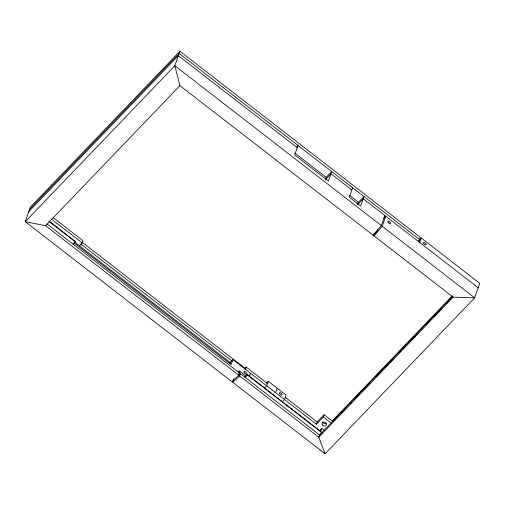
<?xml version="1.0" encoding="UTF-8"?>
<svg xmlns="http://www.w3.org/2000/svg" width="505" height="505" viewBox="0 0 505 505"><rect width="100%" height="100%" fill="white"/><g stroke="black" fill="none" stroke-linecap="round" stroke-linejoin="round"><path stroke-width="0.76" d="M79.443 245.828L82.214 242.937L82.997 240.702L53.113 217.573M418.752 241.775L420.312 237.306L179.906 51.213L174.825 65.732L25.25 221.682L231.77 381.546L238.802 375.278L239.578 373.05L46.99 223.968M229.573 363.865L230.072 362.426L232.843 359.541L316.408 424.225L323.333 417.004L324.115 414.775L332.991 421.637L334.619 419.939M232.843 359.541L231.082 364.566L73.983 242.949M418.683 240.62L421.202 237.994L479.75 283.318L474.662 297.836L325.094 453.787L232.653 382.234L233.91 378.643M238.549 372.235L239.067 370.746L245.777 375.941M232.653 382.234L239.686 375.966L240.468 373.732L319.596 434.988L318.813 437.223L325.094 453.787M245.443 369.288L246.225 367.059L267.511 383.535M244.931 377.178L245.455 375.688L246.838 374.243L321.357 431.926L321.963 432.716L319.652 435.127M249.584 376.143L250.587 373.271L249.666 374.237M325.649 178.82L326.167 177.337L331.709 171.561L328.383 181.049L294.674 154.959L298 145.465L296.99 146.513M282.169 401.911L284.473 399.505L286.038 395.036L268.294 381.3L266.735 385.769L264.424 388.175M275.604 392.637L277.169 388.168M352.641 187.765L349.321 197.259L360.671 206.046L363.998 196.552L357.073 203.774M357.679 204.563L358.462 202.328M373.138 235.21L381.344 225.596L174.825 65.732L179.925 85.648L373.138 235.21L373.662 233.727M383.737 218.33L385.751 216.228L382.228 226.284L474.662 297.836L453.155 297.155L374.022 235.898L374.805 233.663L376.881 231.498L377.664 229.264M381.344 225.596L384.86 215.547M316.408 424.225L317.19 421.991L324.115 414.775M320.473 431.939L321.736 428.347L324.69 430.632M419.636 242.463L421.202 237.994M374.022 235.898L382.228 226.284M179.906 51.213L30.338 207.164L25.25 221.682L45.589 225.716L238.802 375.278M29.555 209.398L179.123 53.448L419.529 239.54M28.772 211.633L178.341 55.676L297.218 147.7M45.589 225.716L179.925 85.648M73.036 244.224L75.346 241.813L74.74 241.024L48.998 221.095M325.384 179.565L330.926 173.789L351.859 190M358.178 204.039L363.215 198.787L478.184 287.787M238.568 372.873L239.957 371.434L238.392 375.897L240.468 373.732M244.376 368.985L246.225 367.059M245.133 377.443L247.444 375.038L246.838 374.243M266.451 383.226L268.294 381.3M319.425 430.752L321.736 428.347M332.296 420.943L452.253 295.867M319.596 434.988L452.846 296.056M341.696 412.56L344.416 409.719M350.407 403.476L351.493 402.346M354.762 398.937L358.506 395.03M363.467 389.86L366.119 387.095M367.823 385.321L370.001 383.049M376.534 376.238L380.259 372.349M385.239 367.16L387.329 364.976M389.595 362.615L393.856 358.171M398.849 352.97L401.469 350.236M403.205 348.431L405.382 346.159M411.91 339.347L415.609 335.49M416.265 334.809L417.357 333.672M421.593 329.254L422.679 328.124M424.976 325.731L429.206 321.319M433.681 316.648L436.819 313.378M438.037 312.109L441.301 308.707M446.748 303.032L450.959 298.638M451.647 297.925L452.733 296.788M453.155 297.155L318.813 437.223L239.686 375.966M294.907 153.135L326.274 177.419M349.492 195.391L358.664 202.492M374.899 232.155L376.137 233.114M323.333 417.004L331.615 423.417M285.256 397.271L317.19 421.991M81.905 242.053L244.988 368.29M51.087 218.842L82.214 242.937M80.851 244.073L232.237 361.264M48.991 221.411L75.346 241.813M247.444 375.038L321.963 432.716M74.5 241.996L230.835 363.013M326.445 423.518A2.285 1.957 19.3 0 1 322.859 421.864M244.104 372.507A1.597 0.77 43.8 0 0 246.301 373.763A1.597 0.77 43.8 0 0 245.114 371.63A1.597 0.77 43.8 0 0 244.104 372.507M279.751 393.711A1.597 0.77 43.8 0 0 281.948 394.967A1.597 0.77 43.8 0 0 280.761 392.833A1.597 0.77 43.8 0 0 279.751 393.711M322.512 425.09A2.285 1.957 19.3 0 0 326.381 425.002A2.285 1.957 19.3 0 0 324.033 422.06A2.285 1.957 19.3 0 0 322.512 425.09M423.783 243.536A1.597 0.77 43.8 0 0 425.98 244.792A1.597 0.77 43.8 0 0 424.8 242.659A1.597 0.77 43.8 0 0 423.783 243.536M388.137 222.326A1.597 0.77 43.8 0 0 390.333 223.589A1.597 0.77 43.8 0 0 389.147 221.449A1.597 0.77 43.8 0 0 388.137 222.326"/></g></svg>
